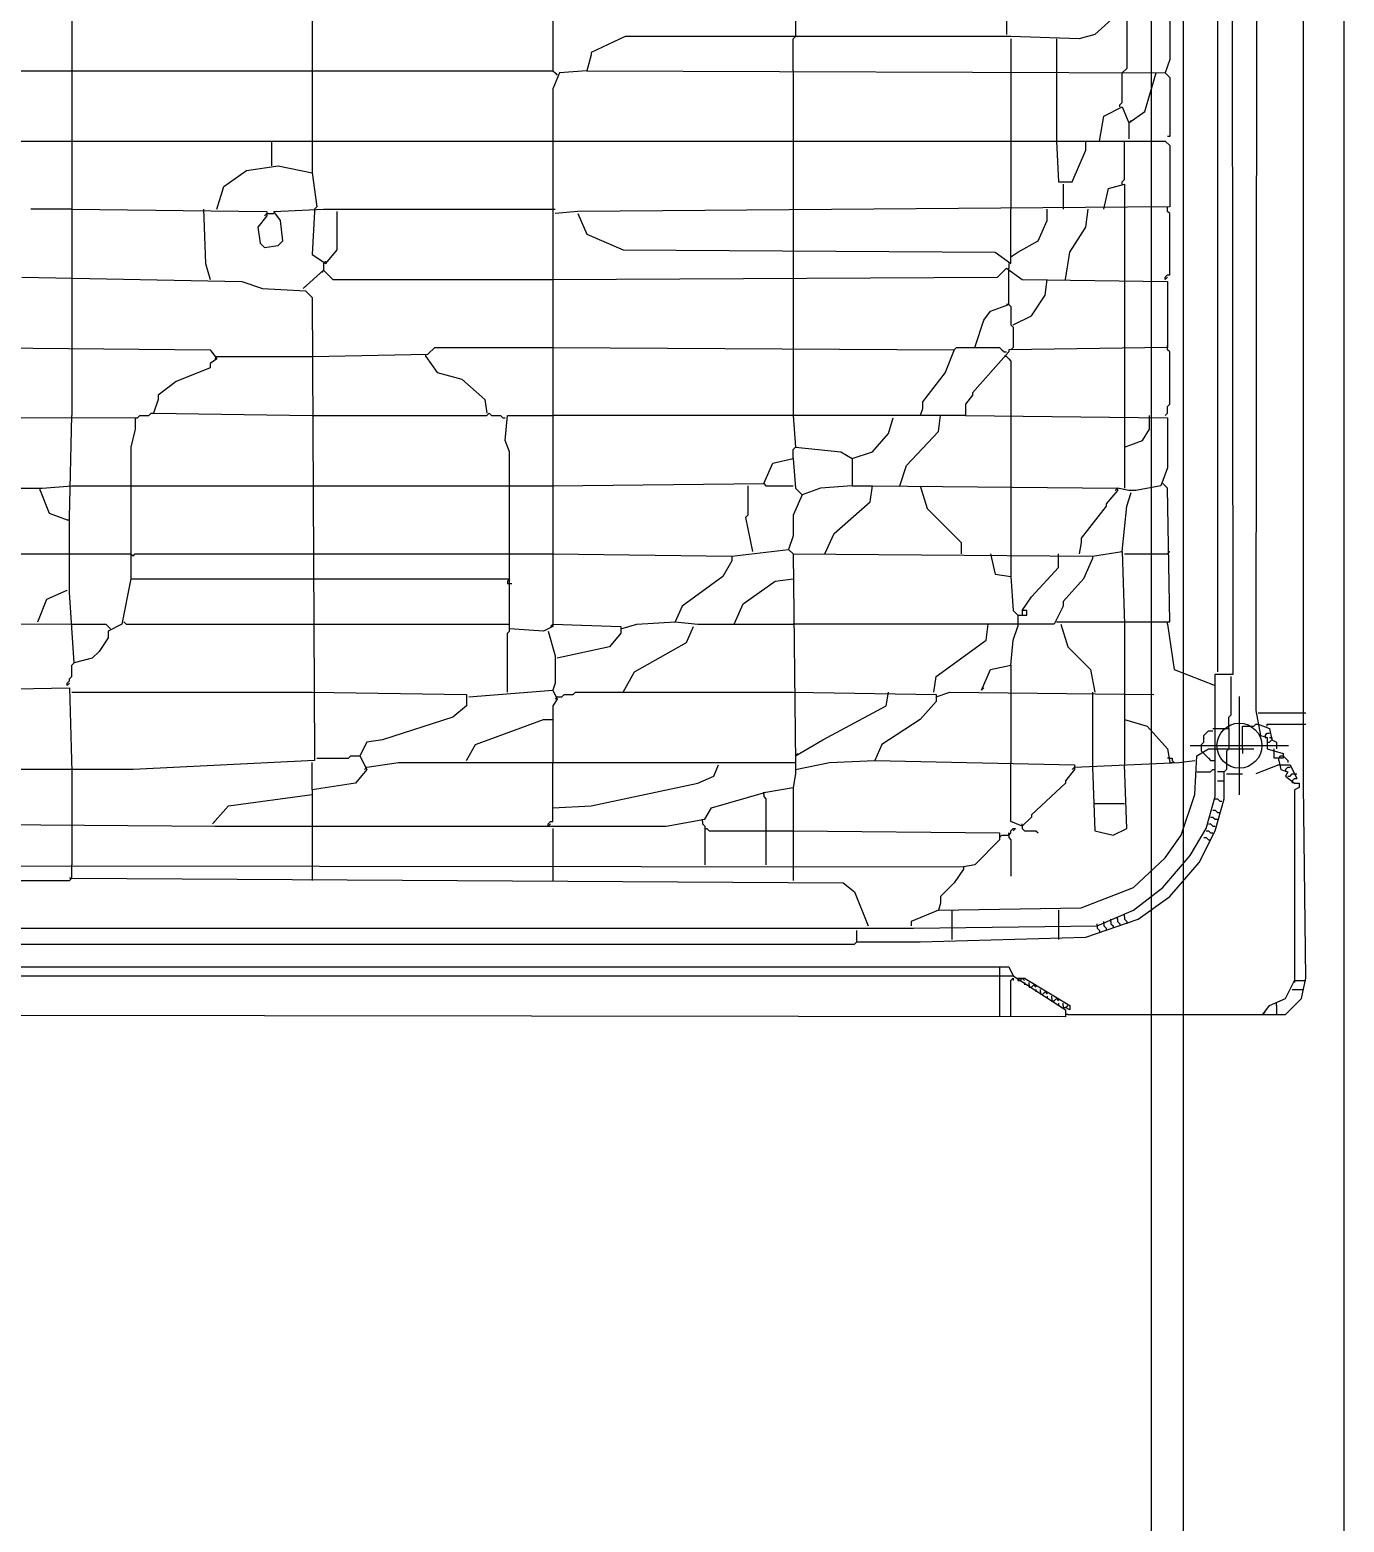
# Model space of a CAD drawing. Extents: x 4511820 to 5180432, y -1526536 to -944957.
# Drawn here: x 5147695.3 to 5148104.7, y -1027783.9 to -1027319.1 of the extents above; entities that cross this region are included whole.
import ezdxf

# ---------------------------------------------------------------- set-up
doc = ezdxf.new("R2010")
doc.units = 0
doc.header["$MEASUREMENT"] = 0
doc.layers.add('ZZ-chladenie', color=133, linetype='CONTINUOUS')

msp = doc.modelspace()

# ---------------------------------------------------------------- linework, layer by layer
at = {"layer": 'ZZ-chladenie'}
for p, q in [((5148044.716, -1028913.604), (5148044.716, -1026664.74)), ((5148054.716, -1028913.604), (5148054.716, -1026664.74)), ((5148104.716, -1028913.604), (5148104.716, -1026664.74)), ((5148092.09, -1027551.602), (5148092.09, -1026767.265)), ((5148077.958, -1026787.757), (5148077.251, -1027531.111)), ((5148065.239, -1026864.778), (5148065.239, -1027519.098)), ((5148070.185, -1027519.805), (5148069.479, -1026864.071)), ((5147783.302, -1027311.355), (5147783.302, -1027331.847)), ((5147858.203, -1027311.355), (5147858.203, -1027331.847)), ((5147933.809, -1027312.061), (5147933.809, -1027321.248)), ((5147999.524, -1027311.355), (5147999.524, -1027320.541)), ((5148050.4, -1027312.061), (5148050.4, -1027328.314)), ((5147708.401, -1027315.595), (5147708.401, -1027331.847)), ((5148033.441, -1027314.888), (5148027.082, -1027320.541)), ((5148036.975, -1027314.888), (5148036.975, -1027331.14)), ((5147880.814, -1027321.248), (5147870.214, -1027326.194)), ((5148000.937, -1027321.248), (5147880.814, -1027321.248)), ((5147933.103, -1027321.954), (5147933.809, -1027321.248)), ((5147933.103, -1027331.847), (5147933.103, -1027321.954)), ((5148022.136, -1027321.954), (5148000.937, -1027321.248)), ((5148000.937, -1027321.954), (5148000.937, -1027331.847)), ((5148015.07, -1027321.954), (5148015.07, -1027331.847)), ((5148027.082, -1027320.541), (5148022.136, -1027321.954)), ((5147870.214, -1027326.194), (5147870.214, -1027326.9)), ((5147870.214, -1027326.9), (5147868.801, -1027331.847)), ((5148036.975, -1027331.14), (5148035.561, -1027332.553)), ((5148050.4, -1027328.314), (5148048.987, -1027332.553)), ((5147632.794, -1027331.847), (5147858.203, -1027331.847)), ((5147708.401, -1027331.847), (5147708.401, -1027353.752)), ((5147783.302, -1027331.847), (5147783.302, -1027353.752)), ((5147858.203, -1027331.847), (5147858.909, -1027332.553)), ((5147860.322, -1027332.553), (5147858.203, -1027337.5)), ((5147858.909, -1027332.553), (5147859.616, -1027333.26)), ((5147868.801, -1027331.847), (5147860.322, -1027332.553)), ((5147868.801, -1027331.847), (5148048.987, -1027332.553)), ((5147933.103, -1027331.847), (5147933.103, -1027353.752)), ((5148000.937, -1027331.847), (5148000.937, -1027353.752)), ((5148015.07, -1027331.847), (5148015.07, -1027353.752)), ((5148035.561, -1027341.739), (5148035.561, -1027332.553)), ((5148042.627, -1027344.566), (5148046.161, -1027332.553)), ((5148048.987, -1027332.553), (5148050.4, -1027333.966)), ((5148050.4, -1027333.966), (5148050.4, -1027352.338)), ((5147858.203, -1027337.5), (5147858.203, -1027504.966)), ((5148029.909, -1027345.979), (5148035.561, -1027343.152)), ((5148034.855, -1027342.446), (5148035.561, -1027341.739)), ((5148034.855, -1027343.152), (5148034.855, -1027342.446)), ((5148035.561, -1027343.152), (5148037.681, -1027348.099)), ((5148037.681, -1027348.099), (5148042.627, -1027344.566)), ((5148028.495, -1027353.752), (5148029.909, -1027345.979)), ((5148037.681, -1027348.099), (5148038.388, -1027347.392)), ((5148037.681, -1027348.099), (5148037.681, -1027353.045)), ((5147685.79, -1027353.752), (5147858.203, -1027353.752)), ((5147708.401, -1027353.752), (5147708.401, -1027396.855)), ((5147770.583, -1027353.752), (5147770.583, -1027361.525)), ((5147783.302, -1027353.752), (5147783.302, -1027363.644)), ((5147858.203, -1027353.752), (5148048.987, -1027353.752)), ((5147933.103, -1027353.752), (5147933.103, -1027374.95)), ((5148000.937, -1027353.752), (5148000.937, -1027374.95)), ((5148015.07, -1027353.752), (5148015.776, -1027366.47)), ((5148024.255, -1027356.578), (5148024.255, -1027353.752)), ((5148036.268, -1027365.764), (5148036.268, -1027353.752)), ((5148048.987, -1027353.752), (5148050.4, -1027355.165)), ((5148050.4, -1027352.338), (5148049.693, -1027352.338)), ((5148020.016, -1027366.47), (5148024.255, -1027356.578)), ((5148050.4, -1027355.165), (5148050.4, -1027374.243)), ((5147755.744, -1027367.884), (5147762.81, -1027362.938)), ((5147762.81, -1027362.938), (5147772.703, -1027361.525)), ((5147772.703, -1027361.525), (5147783.302, -1027363.644)), ((5147783.302, -1027363.644), (5147784.715, -1027374.243)), ((5147753.624, -1027374.95), (5147755.744, -1027367.884)), ((5148015.776, -1027366.47), (5148020.016, -1027366.47)), ((5148017.189, -1027367.177), (5148017.189, -1027374.95)), ((5148031.322, -1027368.591), (5148036.268, -1027367.177)), ((5148035.561, -1027366.47), (5148036.268, -1027365.764)), ((5148035.561, -1027367.177), (5148035.561, -1027366.47)), ((5148036.268, -1027367.177), (5148036.268, -1027374.95)), ((5148029.909, -1027374.95), (5148031.322, -1027368.591)), ((5147708.401, -1027374.95), (5147695.682, -1027374.95)), ((5147708.401, -1027374.95), (5147769.169, -1027375.657)), ((5147749.385, -1027374.95), (5147750.091, -1027391.909)), ((5147769.169, -1027377.07), (5147766.343, -1027380.603)), ((5147769.169, -1027376.363), (5147768.463, -1027377.07)), ((5147769.169, -1027375.657), (5147769.169, -1027377.07)), ((5147769.169, -1027376.363), (5147771.289, -1027376.363)), ((5147771.289, -1027375.657), (5147786.835, -1027374.95)), ((5147773.409, -1027378.483), (5147771.289, -1027375.657)), ((5147784.008, -1027375.657), (5147783.302, -1027389.082)), ((5147784.715, -1027374.243), (5147784.008, -1027374.95)), ((5147784.008, -1027374.95), (5147784.008, -1027375.657)), ((5147786.835, -1027374.95), (5147858.909, -1027374.95)), ((5147791.074, -1027387.669), (5147791.074, -1027375.657)), ((5147865.975, -1027375.657), (5147858.909, -1027376.363)), ((5148050.4, -1027374.243), (5147865.975, -1027375.657)), ((5147865.975, -1027376.363), (5147868.801, -1027382.722)), ((5147933.103, -1027374.95), (5147933.103, -1027388.375)), ((5148000.937, -1027391.909), (5148000.937, -1027374.95)), ((5148012.243, -1027378.483), (5148012.243, -1027374.95)), ((5148024.255, -1027380.603), (5148024.962, -1027374.95)), ((5148036.268, -1027374.95), (5148036.268, -1027396.855)), ((5148049.693, -1027374.95), (5148049.693, -1027374.243)), ((5148049.693, -1027375.657), (5148049.693, -1027374.95)), ((5148050.4, -1027376.363), (5148049.693, -1027375.657)), ((5148050.4, -1027395.442), (5148050.4, -1027376.363)), ((5147766.343, -1027380.603), (5147767.05, -1027385.549)), ((5147774.116, -1027384.843), (5147773.409, -1027378.483)), ((5148009.417, -1027384.843), (5148012.243, -1027378.483)), ((5148019.309, -1027388.375), (5148024.255, -1027380.603)), ((5147767.05, -1027385.549), (5147768.463, -1027386.962)), ((5147768.463, -1027386.962), (5147772.703, -1027386.256)), ((5147772.703, -1027386.256), (5147774.116, -1027384.843)), ((5147868.801, -1027382.722), (5147880.107, -1027387.669)), ((5148003.057, -1027388.375), (5148009.417, -1027384.843)), ((5147783.302, -1027389.082), (5147787.542, -1027391.909)), ((5147786.835, -1027391.909), (5147787.542, -1027391.202)), ((5147787.542, -1027391.909), (5147791.074, -1027387.669)), ((5147880.107, -1027387.669), (5147995.991, -1027388.375)), ((5147933.103, -1027388.375), (5147933.103, -1027396.855)), ((5147995.991, -1027388.375), (5148000.937, -1027391.909)), ((5148000.937, -1027389.788), (5148003.057, -1027388.375)), ((5148017.896, -1027396.855), (5148019.309, -1027388.375)), ((5147692.855, -1027396.148), (5147761.397, -1027397.561)), ((5147750.091, -1027391.909), (5147751.504, -1027396.855)), ((5147780.476, -1027399.681), (5147786.835, -1027394.028)), ((5147786.835, -1027394.028), (5147786.128, -1027394.735)), ((5147786.835, -1027391.909), (5147786.835, -1027394.028)), ((5147786.835, -1027394.028), (5147789.661, -1027396.855)), ((5147858.203, -1027396.855), (5147996.698, -1027396.148)), ((5147996.698, -1027396.148), (5147999.524, -1027393.322)), ((5147999.524, -1027393.322), (5148004.47, -1027396.855)), ((5148000.231, -1027391.909), (5148000.231, -1027393.322)), ((5148000.231, -1027404.627), (5148000.231, -1027393.322)), ((5148048.987, -1027396.148), (5148049.693, -1027395.442)), ((5148048.987, -1027396.855), (5148049.693, -1027396.148)), ((5148048.987, -1027396.855), (5148048.987, -1027396.148)), ((5148049.693, -1027395.442), (5148050.4, -1027395.442)), ((5147708.401, -1027396.855), (5147708.401, -1027418.053)), ((5147761.397, -1027397.561), (5147767.756, -1027399.681)), ((5147767.756, -1027399.681), (5147781.182, -1027400.388)), ((5147780.476, -1027399.681), (5147781.182, -1027398.975)), ((5147781.182, -1027400.388), (5147783.302, -1027402.508)), ((5147789.661, -1027396.855), (5147858.203, -1027396.855)), ((5147933.103, -1027396.855), (5147933.103, -1027418.053)), ((5148004.47, -1027396.855), (5148049.693, -1027397.561)), ((5148011.536, -1027401.801), (5148012.243, -1027396.855)), ((5148036.268, -1027396.855), (5148036.268, -1027418.053)), ((5148049.693, -1027397.561), (5148049.693, -1027418.053)), ((5147783.302, -1027402.508), (5147784.008, -1027545.242)), ((5147994.578, -1027406.747), (5148000.231, -1027404.627)), ((5148000.231, -1027404.627), (5147999.524, -1027404.627)), ((5148000.231, -1027404.627), (5148000.937, -1027405.334)), ((5148000.937, -1027405.334), (5148000.937, -1027410.987)), ((5148007.297, -1027408.161), (5148011.536, -1027401.801)), ((5147989.632, -1027418.053), (5147992.458, -1027409.574)), ((5147992.458, -1027409.574), (5147994.578, -1027406.747)), ((5148001.644, -1027410.987), (5148007.297, -1027408.161)), ((5148000.937, -1027410.987), (5148001.644, -1027411.693)), ((5148001.644, -1027411.693), (5148001.644, -1027418.053)), ((5147673.777, -1027418.053), (5147751.504, -1027418.76)), ((5147708.401, -1027418.053), (5147708.401, -1027439.252)), ((5147751.504, -1027418.76), (5147753.624, -1027421.586)), ((5147819.339, -1027420.173), (5147821.459, -1027418.053)), ((5147821.459, -1027418.053), (5147858.203, -1027418.053)), ((5147858.203, -1027418.053), (5147983.272, -1027418.76)), ((5147933.103, -1027418.053), (5147933.103, -1027439.252)), ((5147983.272, -1027418.76), (5147980.446, -1027425.826)), ((5147983.272, -1027418.76), (5147983.979, -1027418.053)), ((5147983.979, -1027418.053), (5147997.405, -1027418.053)), ((5148000.231, -1027419.466), (5147988.925, -1027432.185)), ((5147997.405, -1027418.053), (5147998.111, -1027418.76)), ((5147998.111, -1027418.76), (5147998.818, -1027419.466)), ((5147998.818, -1027419.466), (5147999.524, -1027419.466)), ((5148049.693, -1027418.053), (5148000.231, -1027418.76)), ((5148000.231, -1027418.76), (5148000.231, -1027419.466)), ((5148001.644, -1027418.053), (5148000.937, -1027418.76)), ((5148036.268, -1027418.053), (5148036.268, -1027439.252)), ((5148049.693, -1027418.053), (5148049.693, -1027417.347)), ((5148049.693, -1027418.76), (5148049.693, -1027418.053)), ((5148050.4, -1027419.466), (5148049.693, -1027418.76)), ((5148050.4, -1027435.718), (5148050.4, -1027419.466)), ((5147753.624, -1027421.586), (5147751.504, -1027423)), ((5147751.504, -1027423), (5147751.504, -1027424.413)), ((5147753.624, -1027420.879), (5147752.917, -1027421.586)), ((5147753.624, -1027420.879), (5147783.302, -1027420.879)), ((5147783.302, -1027420.879), (5147819.339, -1027420.173)), ((5147818.632, -1027420.879), (5147818.632, -1027420.173)), ((5147818.632, -1027420.879), (5147822.165, -1027425.826)), ((5147999.524, -1027420.879), (5147998.818, -1027420.879)), ((5147999.524, -1027420.879), (5148000.231, -1027421.586)), ((5148000.231, -1027421.586), (5148000.937, -1027422.293)), ((5148000.937, -1027422.293), (5148000.937, -1027439.252)), ((5147740.905, -1027428.652), (5147735.252, -1027432.892)), ((5147751.504, -1027424.413), (5147740.905, -1027428.652)), ((5147822.165, -1027425.826), (5147829.938, -1027427.945)), ((5147829.938, -1027427.945), (5147837.004, -1027434.305)), ((5147980.446, -1027425.826), (5147973.38, -1027435.012)), ((5147735.252, -1027432.892), (5147735.252, -1027434.305)), ((5147988.925, -1027432.892), (5147986.805, -1027435.718)), ((5147988.925, -1027432.185), (5147988.925, -1027432.892)), ((5147735.252, -1027434.305), (5147733.839, -1027438.545)), ((5147837.004, -1027434.305), (5147837.711, -1027438.545)), ((5147973.38, -1027437.131), (5147972.673, -1027439.252)), ((5147973.38, -1027435.012), (5147973.38, -1027437.131)), ((5147986.805, -1027435.718), (5147986.805, -1027439.252)), ((5148049.693, -1027436.425), (5148050.4, -1027435.718)), ((5148049.693, -1027438.545), (5148049.693, -1027436.425)), ((5147379.827, -1027439.252), (5147728.186, -1027439.958)), ((5147707.694, -1027471.049), (5147708.401, -1027439.252)), ((5147728.186, -1027439.958), (5147728.893, -1027439.958)), ((5147728.186, -1027439.958), (5147728.186, -1027443.491)), ((5147728.893, -1027439.958), (5147729.599, -1027439.252)), ((5147729.599, -1027439.252), (5147732.426, -1027439.252)), ((5147732.426, -1027439.252), (5147733.133, -1027438.545)), ((5147733.133, -1027438.545), (5147733.839, -1027438.545)), ((5147733.839, -1027438.545), (5147783.302, -1027439.252)), ((5147783.302, -1027439.252), (5147837.711, -1027439.252)), ((5147837.711, -1027439.252), (5147838.417, -1027438.545)), ((5147838.417, -1027438.545), (5147839.124, -1027439.252)), ((5147839.124, -1027439.252), (5147841.95, -1027439.252)), ((5147841.95, -1027439.252), (5147842.657, -1027439.958)), ((5147842.657, -1027439.958), (5147843.364, -1027439.958)), ((5147843.364, -1027447.024), (5147844.07, -1027439.252)), ((5147844.07, -1027439.252), (5147858.203, -1027439.252)), ((5147986.805, -1027439.252), (5147858.203, -1027439.252)), ((5147933.103, -1027439.252), (5147933.809, -1027449.144)), ((5147962.78, -1027444.904), (5147964.193, -1027439.958)), ((5147978.326, -1027444.197), (5147979.032, -1027439.252)), ((5147986.805, -1027439.252), (5148049.693, -1027439.958)), ((5148000.937, -1027439.252), (5148000.937, -1027461.156)), ((5148036.268, -1027439.252), (5148036.268, -1027461.863)), ((5148044.041, -1027443.491), (5148044.041, -1027439.252)), ((5148048.987, -1027439.252), (5148049.693, -1027438.545)), ((5148049.693, -1027439.958), (5148049.693, -1027455.504)), ((5147728.186, -1027443.491), (5147726.773, -1027449.144)), ((5147844.777, -1027450.557), (5147843.364, -1027447.024)), ((5147957.834, -1027450.557), (5147962.78, -1027444.904)), ((5147968.434, -1027454.797), (5147978.326, -1027444.197)), ((5148036.268, -1027449.144), (5148041.92, -1027447.024)), ((5148041.92, -1027447.024), (5148044.041, -1027443.491)), ((5147726.773, -1027449.144), (5147726.773, -1027490.127)), ((5147844.777, -1027505.672), (5147844.777, -1027450.557)), ((5147933.103, -1027449.85), (5147933.809, -1027449.144)), ((5147933.103, -1027452.677), (5147933.103, -1027449.85)), ((5147933.809, -1027449.144), (5147947.941, -1027450.557)), ((5147947.941, -1027450.557), (5147951.475, -1027452.677)), ((5147951.475, -1027452.677), (5147957.834, -1027450.557)), ((5147923.917, -1027460.45), (5147926.743, -1027454.09)), ((5147926.743, -1027454.09), (5147933.103, -1027452.677)), ((5147933.103, -1027452.677), (5147933.809, -1027461.863)), ((5147951.475, -1027452.677), (5147951.475, -1027461.156)), ((5147966.314, -1027461.156), (5147968.434, -1027454.797)), ((5148049.693, -1027455.504), (5148047.574, -1027461.156)), ((5147699.215, -1027461.863), (5147708.401, -1027461.156)), ((5147708.401, -1027461.156), (5147726.773, -1027461.156)), ((5147726.773, -1027461.156), (5147783.302, -1027461.156)), ((5147783.302, -1027461.156), (5147844.777, -1027461.156)), ((5147844.777, -1027461.156), (5147858.203, -1027461.156)), ((5147858.203, -1027461.156), (5147923.917, -1027460.45)), ((5147918.971, -1027461.156), (5147918.971, -1027470.342)), ((5147923.917, -1027460.45), (5147924.623, -1027461.156)), ((5147924.623, -1027461.156), (5147933.103, -1027461.156)), ((5147951.475, -1027461.156), (5147941.582, -1027461.863)), ((5147951.475, -1027461.156), (5147957.834, -1027461.156)), ((5147957.127, -1027466.102), (5147957.834, -1027461.156)), ((5147957.834, -1027461.156), (5148034.148, -1027461.863)), ((5147972.673, -1027461.156), (5147974.793, -1027468.222)), ((5148000.937, -1027461.156), (5148000.937, -1027482.354)), ((5148047.574, -1027461.156), (5148039.801, -1027462.57)), ((5148049.693, -1027461.863), (5148048.28, -1027460.45)), ((5147675.897, -1027461.863), (5147696.389, -1027461.863)), ((5147696.389, -1027461.863), (5147699.215, -1027461.863)), ((5147698.508, -1027462.57), (5147698.508, -1027461.863)), ((5147698.508, -1027462.57), (5147701.335, -1027469.636)), ((5147935.93, -1027463.983), (5147933.103, -1027470.342)), ((5147933.809, -1027461.863), (5147935.93, -1027463.983)), ((5147941.582, -1027461.863), (5147935.93, -1027463.983)), ((5147945.822, -1027475.995), (5147957.127, -1027466.102)), ((5148034.148, -1027462.57), (5148030.615, -1027466.809)), ((5148034.148, -1027461.863), (5148033.441, -1027462.57)), ((5148037.681, -1027462.57), (5148034.148, -1027461.863)), ((5148034.148, -1027461.863), (5148034.148, -1027462.57)), ((5148036.975, -1027467.515), (5148038.388, -1027463.276)), ((5148039.801, -1027462.57), (5148037.681, -1027462.57)), ((5148050.4, -1027503.553), (5148049.693, -1027461.863)), ((5147701.335, -1027469.636), (5147706.988, -1027471.756)), ((5147918.971, -1027470.342), (5147918.264, -1027471.049)), ((5147933.103, -1027470.342), (5147933.103, -1027476.702)), ((5147974.793, -1027468.222), (5147985.392, -1027478.822)), ((5148030.615, -1027467.515), (5148022.842, -1027477.408)), ((5148030.615, -1027466.809), (5148030.615, -1027467.515)), ((5148035.561, -1027481.648), (5148036.975, -1027467.515)), ((5147706.988, -1027471.756), (5147707.694, -1027471.756)), ((5147707.694, -1027494.367), (5147707.694, -1027471.049)), ((5147918.264, -1027471.049), (5147920.384, -1027481.648)), ((5147933.103, -1027476.702), (5147931.69, -1027480.941)), ((5147942.996, -1027482.354), (5147945.822, -1027475.995)), ((5147985.392, -1027478.822), (5147985.392, -1027482.354)), ((5148022.842, -1027478.822), (5148022.136, -1027482.354)), ((5148022.842, -1027477.408), (5148022.842, -1027478.822)), ((5147565.666, -1027482.354), (5147706.988, -1027482.354)), ((5147706.988, -1027482.354), (5147726.773, -1027482.354)), ((5147726.773, -1027482.354), (5147727.48, -1027483.061)), ((5147727.48, -1027483.061), (5147728.186, -1027482.354)), ((5147728.186, -1027482.354), (5147783.302, -1027482.354)), ((5147783.302, -1027482.354), (5147844.777, -1027482.354)), ((5147844.777, -1027482.354), (5147858.203, -1027482.354)), ((5147858.203, -1027482.354), (5147914.025, -1027483.061)), ((5147914.025, -1027484.474), (5147911.198, -1027489.42)), ((5147914.025, -1027483.061), (5147931.69, -1027480.941)), ((5147914.025, -1027483.061), (5147914.025, -1027484.474)), ((5147931.69, -1027480.941), (5147933.103, -1027482.354)), ((5147933.103, -1027482.354), (5148026.375, -1027483.061)), ((5147933.103, -1027482.354), (5147933.809, -1027547.363)), ((5147994.578, -1027482.354), (5147995.991, -1027488.714)), ((5148000.937, -1027482.354), (5148000.937, -1027489.42)), ((5148015.776, -1027486.594), (5148015.776, -1027482.354)), ((5148026.375, -1027483.768), (5148023.549, -1027490.127)), ((5148026.375, -1027483.061), (5148035.561, -1027481.648)), ((5148026.375, -1027483.061), (5148026.375, -1027483.768)), ((5148035.561, -1027481.648), (5148036.268, -1027504.259)), ((5148036.268, -1027482.354), (5148049.693, -1027482.354)), ((5148049.693, -1027482.354), (5148050.4, -1027481.648)), ((5147995.991, -1027488.714), (5148000.937, -1027489.42)), ((5148007.297, -1027495.78), (5148015.776, -1027486.594)), ((5147700.628, -1027496.487), (5147706.988, -1027493.661)), ((5147726.773, -1027490.127), (5147723.946, -1027504.259)), ((5147726.773, -1027490.127), (5147783.302, -1027490.127)), ((5147783.302, -1027490.127), (5147844.777, -1027490.127)), ((5147844.777, -1027490.127), (5147844.07, -1027490.834)), ((5147844.07, -1027490.834), (5147844.07, -1027491.54)), ((5147844.07, -1027491.54), (5147844.777, -1027491.54)), ((5147844.777, -1027491.54), (5147845.483, -1027491.54)), ((5147911.198, -1027489.42), (5147898.479, -1027498.606)), ((5147917.557, -1027497.9), (5147927.45, -1027490.834)), ((5147927.45, -1027490.834), (5147933.103, -1027490.127)), ((5148000.937, -1027489.42), (5148001.644, -1027500.02)), ((5148023.549, -1027490.127), (5148017.189, -1027497.193)), ((5147697.802, -1027503.553), (5147700.628, -1027496.487)), ((5147709.108, -1027516.272), (5147707.694, -1027494.367)), ((5147898.479, -1027498.606), (5147896.359, -1027503.553)), ((5147914.731, -1027504.259), (5147917.557, -1027497.9)), ((5148004.47, -1027500.02), (5148007.297, -1027495.78)), ((5148017.189, -1027498.606), (5148014.363, -1027504.259)), ((5148017.189, -1027497.193), (5148017.189, -1027498.606)), ((5148001.644, -1027500.02), (5148003.057, -1027501.433)), ((5148003.057, -1027501.433), (5148005.884, -1027501.433)), ((5148003.057, -1027501.433), (5148003.057, -1027504.966)), ((5148004.47, -1027500.02), (5148004.47, -1027501.433)), ((5148005.884, -1027500.02), (5148004.47, -1027500.02)), ((5148005.884, -1027501.433), (5148005.884, -1027500.02)), ((5147601.703, -1027503.553), (5147708.401, -1027504.259)), ((5147708.401, -1027504.259), (5147719, -1027504.259)), ((5147719, -1027504.259), (5147719.707, -1027504.966)), ((5147723.946, -1027504.259), (5147719.707, -1027506.379)), ((5147719.707, -1027504.966), (5147720.413, -1027505.672)), ((5147719.707, -1027506.379), (5147719.707, -1027508.499)), ((5147724.653, -1027503.553), (5147725.36, -1027504.259)), ((5147725.36, -1027504.259), (5147783.302, -1027504.259)), ((5147783.302, -1027504.259), (5147844.777, -1027504.259)), ((5147844.07, -1027507.086), (5147844.777, -1027506.379)), ((5147844.07, -1027525.458), (5147844.07, -1027507.086)), ((5147844.777, -1027506.379), (5147844.777, -1027505.672)), ((5147855.376, -1027506.379), (5147844.777, -1027505.672)), ((5147858.203, -1027504.966), (5147855.376, -1027506.379)), ((5147856.789, -1027506.379), (5147858.909, -1027514.152)), ((5147858.203, -1027504.259), (5147857.496, -1027504.966)), ((5147858.203, -1027504.259), (5147879.4, -1027504.966)), ((5147879.4, -1027507.086), (5147875.868, -1027511.326)), ((5147879.4, -1027505.672), (5147884.347, -1027504.259)), ((5147879.4, -1027504.966), (5147879.4, -1027507.086)), ((5147884.347, -1027504.259), (5147896.359, -1027503.553)), ((5147896.359, -1027503.553), (5147903.425, -1027504.259)), ((5147899.892, -1027509.913), (5147902.012, -1027504.966)), ((5147903.425, -1027504.259), (5147933.103, -1027504.259)), ((5148014.363, -1027504.259), (5147933.103, -1027504.259)), ((5147993.165, -1027509.206), (5147993.871, -1027504.259)), ((5148001.644, -1027509.206), (5148003.057, -1027504.966)), ((5148015.07, -1027503.553), (5148050.4, -1027503.553)), ((5148016.483, -1027504.259), (5148018.602, -1027511.326)), ((5148036.268, -1027504.259), (5148036.268, -1027525.458)), ((5148049.693, -1027504.259), (5148049.693, -1027503.553)), ((5148049.693, -1027504.259), (5148051.814, -1027518.392)), ((5147719.707, -1027508.499), (5147716.88, -1027512.739)), ((5147875.868, -1027511.326), (5147859.616, -1027514.858)), ((5147883.64, -1027519.098), (5147899.892, -1027509.913)), ((5147977.619, -1027520.511), (5147993.165, -1027509.206)), ((5148000.937, -1027516.979), (5148001.644, -1027509.206)), ((5148018.602, -1027511.326), (5148025.669, -1027518.392)), ((5147708.401, -1027516.979), (5147709.108, -1027516.272)), ((5147708.401, -1027520.511), (5147708.401, -1027516.979)), ((5147714.76, -1027514.858), (5147709.108, -1027516.272)), ((5147716.88, -1027512.739), (5147714.76, -1027514.858)), ((5147858.909, -1027514.152), (5147858.909, -1027522.631)), ((5147994.578, -1027518.392), (5148000.937, -1027516.979)), ((5148000.937, -1027516.979), (5148000.937, -1027525.458)), ((5147707.694, -1027521.218), (5147708.401, -1027520.511)), ((5147707.694, -1027521.924), (5147707.694, -1027521.218)), ((5147880.107, -1027525.458), (5147883.64, -1027519.098)), ((5147976.913, -1027525.458), (5147977.619, -1027520.511)), ((5147991.752, -1027524.751), (5147994.578, -1027518.392)), ((5148025.669, -1027518.392), (5148027.082, -1027525.458)), ((5148051.814, -1027518.392), (5148064.532, -1027523.338)), ((5148064.532, -1027538.177), (5148064.532, -1027519.805)), ((5148064.532, -1027519.805), (5148066.652, -1027519.805)), ((5148066.652, -1027519.805), (5148070.185, -1027519.805)), ((5148069.479, -1027532.524), (5148069.479, -1027520.511)), ((5147632.794, -1027525.458), (5147707.694, -1027524.045)), ((5147706.988, -1027522.631), (5147707.694, -1027521.924)), ((5147706.988, -1027523.338), (5147707.694, -1027522.631)), ((5147706.988, -1027523.338), (5147706.988, -1027522.631)), ((5147707.694, -1027524.045), (5147708.401, -1027550.189)), ((5147708.401, -1027525.458), (5147783.302, -1027525.458)), ((5147783.302, -1027525.458), (5147831.351, -1027526.164)), ((5147831.351, -1027526.164), (5147831.351, -1027529.697)), ((5147832.057, -1027526.871), (5147858.203, -1027524.751)), ((5147858.909, -1027522.631), (5147858.203, -1027524.751)), ((5147858.203, -1027524.751), (5147859.616, -1027527.578)), ((5147861.029, -1027526.871), (5147861.735, -1027526.164)), ((5147861.735, -1027526.164), (5147864.562, -1027526.164)), ((5147864.562, -1027526.164), (5147865.269, -1027525.458)), ((5147865.269, -1027525.458), (5147933.103, -1027525.458)), ((5147933.103, -1027525.458), (5147977.619, -1027526.164)), ((5147962.074, -1027529.697), (5147962.78, -1027525.458)), ((5147977.619, -1027526.871), (5147981.859, -1027525.458)), ((5147977.619, -1027526.164), (5147977.619, -1027528.284)), ((5147981.859, -1027525.458), (5148045.454, -1027526.164)), ((5147991.752, -1027524.751), (5147992.458, -1027524.045)), ((5148000.937, -1027525.458), (5148000.937, -1027547.363)), ((5148026.375, -1027525.458), (5148026.375, -1027548.776)), ((5148036.268, -1027525.458), (5148036.268, -1027548.07)), ((5147831.351, -1027529.697), (5147827.112, -1027533.231)), ((5147859.616, -1027527.578), (5147858.203, -1027529.697)), ((5147858.203, -1027529.697), (5147858.203, -1027533.937)), ((5147859.616, -1027526.871), (5147858.909, -1027527.578)), ((5147859.616, -1027526.871), (5147861.029, -1027526.871)), ((5147942.289, -1027540.297), (5147962.074, -1027529.697)), ((5147977.619, -1027528.284), (5147972.673, -1027533.937)), ((5148072.094, -1027557.412), (5148072.094, -1027526.75)), ((5148077.251, -1027531.111), (5148078.664, -1027538.883)), ((5147827.112, -1027533.231), (5147805.207, -1027540.297)), ((5147834.178, -1027541.71), (5147855.376, -1027533.937)), ((5147855.376, -1027533.937), (5147858.203, -1027533.937)), ((5147858.203, -1027533.937), (5147858.203, -1027547.363)), ((5147972.673, -1027533.937), (5147960.661, -1027541.71)), ((5148036.268, -1027533.937), (5148043.334, -1027536.057)), ((5148068.772, -1027533.231), (5148069.479, -1027532.524)), ((5148068.772, -1027536.763), (5148068.772, -1027533.231)), ((5148076.545, -1027536.057), (5148077.251, -1027535.35)), ((5148077.251, -1027535.35), (5148077.958, -1027535.35)), ((5148077.958, -1027531.817), (5148092.797, -1027531.817)), ((5148077.958, -1027535.35), (5148081.491, -1027536.763)), ((5148080.784, -1027536.057), (5148080.784, -1027535.35)), ((5148080.784, -1027535.35), (5148092.797, -1027535.35)), ((5147805.207, -1027540.297), (5147800.26, -1027541.003)), ((5147933.809, -1027545.242), (5147942.289, -1027540.297)), ((5148043.334, -1027536.057), (5148049.693, -1027543.123)), ((5148060.999, -1027538.883), (5148061.706, -1027538.177)), ((5148060.999, -1027541.003), (5148060.999, -1027538.883)), ((5148061.706, -1027538.177), (5148062.412, -1027537.47)), ((5148062.412, -1027537.47), (5148063.826, -1027537.47)), ((5148063.826, -1027536.763), (5148068.772, -1027536.763)), ((5148064.532, -1027557.962), (5148064.532, -1027538.177)), ((5148068.772, -1027536.763), (5148068.772, -1027543.123)), ((5148073.011, -1027543.123), (5148073.011, -1027536.057)), ((5148073.011, -1027536.057), (5148076.545, -1027536.057)), ((5148078.664, -1027538.883), (5148080.784, -1027539.59)), ((5148080.077, -1027538.883), (5148080.784, -1027538.177)), ((5148080.077, -1027538.883), (5148080.077, -1027539.59)), ((5148080.077, -1027539.59), (5148080.784, -1027539.59)), ((5148080.784, -1027538.177), (5148081.491, -1027538.177)), ((5148080.784, -1027539.59), (5148080.784, -1027543.123)), ((5148081.491, -1027536.763), (5148082.198, -1027540.297)), ((5148081.491, -1027539.59), (5148082.198, -1027539.59)), ((5148081.491, -1027541.003), (5148082.198, -1027540.297)), ((5148082.198, -1027539.59), (5148082.198, -1027540.297)), ((5148082.198, -1027540.297), (5148083.611, -1027541.003)), ((5147800.26, -1027541.003), (5147798.14, -1027545.242)), ((5147831.351, -1027546.656), (5147834.178, -1027541.71)), ((5147933.809, -1027545.242), (5147934.516, -1027544.536)), ((5147960.661, -1027541.71), (5147958.541, -1027546.656)), ((5148049.693, -1027543.123), (5148050.4, -1027547.363)), ((5148056.763, -1027542.081), (5148087.424, -1027542.081)), ((5148058.879, -1027545.242), (5148062.412, -1027543.123)), ((5148060.293, -1027541.71), (5148060.999, -1027541.003)), ((5148060.293, -1027543.829), (5148060.293, -1027541.71)), ((5148060.293, -1027543.829), (5148060.999, -1027544.536)), ((5148060.999, -1027544.536), (5148061.706, -1027545.242)), ((5148062.412, -1027543.123), (5148065.239, -1027543.123)), ((5148065.239, -1027543.123), (5148068.772, -1027543.123)), ((5148068.772, -1027543.123), (5148068.066, -1027543.829)), ((5148068.066, -1027543.829), (5148068.066, -1027549.483)), ((5148068.772, -1027543.123), (5148076.545, -1027543.123)), ((5148073.011, -1027543.123), (5148073.011, -1027544.536)), ((5148080.784, -1027541.003), (5148081.491, -1027541.003)), ((5148080.784, -1027543.123), (5148085.731, -1027544.536)), ((5148082.904, -1027545.949), (5148082.904, -1027543.123)), ((5148083.611, -1027541.003), (5148083.611, -1027543.123)), ((5148085.731, -1027544.536), (5148085.731, -1027545.949)), ((5147727.48, -1027549.483), (5147676.603, -1027549.483)), ((5147784.008, -1027546.656), (5147727.48, -1027549.483)), ((5147783.302, -1027555.842), (5147783.302, -1027547.363)), ((5147784.008, -1027545.242), (5147784.008, -1027546.656)), ((5147784.715, -1027545.949), (5147794.607, -1027545.949)), ((5147794.607, -1027545.949), (5147795.314, -1027545.242)), ((5147795.314, -1027545.242), (5147798.14, -1027545.242)), ((5147800.26, -1027549.483), (5147796.727, -1027553.722)), ((5147798.14, -1027545.242), (5147800.26, -1027549.483)), ((5147800.26, -1027548.776), (5147799.554, -1027549.483)), ((5147800.26, -1027548.776), (5147810.153, -1027547.363)), ((5147810.153, -1027547.363), (5147909.784, -1027547.363)), ((5147858.203, -1027565.735), (5147858.203, -1027547.363)), ((5147908.371, -1027551.602), (5147909.784, -1027548.07)), ((5147909.784, -1027547.363), (5147933.809, -1027547.363)), ((5147933.809, -1027549.483), (5147944.409, -1027547.363)), ((5147933.809, -1027547.363), (5147933.809, -1027550.896)), ((5147944.409, -1027547.363), (5147958.541, -1027546.656)), ((5147958.541, -1027546.656), (5148020.723, -1027548.07)), ((5148000.937, -1027565.735), (5148000.937, -1027547.363)), ((5148020.723, -1027549.483), (5148017.896, -1027553.015)), ((5148020.723, -1027548.776), (5148020.016, -1027549.483)), ((5148020.723, -1027548.776), (5148053.227, -1027547.363)), ((5148020.723, -1027548.07), (5148020.723, -1027549.483)), ((5148026.375, -1027548.776), (5148027.082, -1027568.561)), ((5148036.975, -1027567.854), (5148036.268, -1027548.07)), ((5148050.4, -1027545.949), (5148049.693, -1027545.949)), ((5148050.4, -1027545.949), (5148051.107, -1027545.949)), ((5148050.4, -1027547.363), (5148051.814, -1027547.363)), ((5148051.107, -1027545.949), (5148051.107, -1027546.656)), ((5148051.814, -1027547.363), (5148051.107, -1027546.656)), ((5148053.227, -1027547.363), (5148058.173, -1027546.656)), ((5148058.173, -1027557.255), (5148058.879, -1027545.242)), ((5148061.706, -1027545.242), (5148062.412, -1027545.949)), ((5148062.412, -1027545.949), (5148063.119, -1027546.656)), ((5148063.119, -1027546.656), (5148064.532, -1027546.656)), ((5148063.119, -1027550.189), (5148063.826, -1027549.483)), ((5148063.826, -1027549.483), (5148064.532, -1027549.483)), ((5148068.066, -1027549.483), (5148067.359, -1027550.189)), ((5148084.318, -1027548.07), (5148077.251, -1027550.896)), ((5148085.731, -1027545.949), (5148082.904, -1027545.949)), ((5148084.318, -1027545.949), (5148085.024, -1027545.242)), ((5148084.318, -1027546.656), (5148084.318, -1027545.949)), ((5148084.318, -1027546.656), (5148085.024, -1027549.483)), ((5148084.318, -1027548.07), (5148087.85, -1027548.07)), ((5148085.024, -1027545.242), (5148085.731, -1027545.242)), ((5148085.024, -1027549.483), (5148087.144, -1027550.189)), ((5148085.731, -1027545.242), (5148086.437, -1027545.949)), ((5148086.437, -1027545.949), (5148087.144, -1027546.656)), ((5148086.437, -1027549.483), (5148087.144, -1027548.776)), ((5148086.437, -1027549.483), (5148086.437, -1027550.189)), ((5148087.144, -1027546.656), (5148087.144, -1027547.363)), ((5148087.144, -1027548.776), (5148087.85, -1027548.776)), ((5148087.85, -1027548.07), (5148089.97, -1027552.309)), ((5147708.401, -1027550.189), (5147708.401, -1027567.148)), ((5147796.727, -1027553.722), (5147783.302, -1027555.842)), ((5147870.214, -1027560.788), (5147903.425, -1027553.722)), ((5147903.425, -1027553.722), (5147908.371, -1027551.602)), ((5147933.809, -1027550.896), (5147933.103, -1027555.136)), ((5148017.896, -1027553.722), (5148007.297, -1027563.615)), ((5148017.896, -1027553.015), (5148017.896, -1027553.722)), ((5148058.879, -1027550.189), (5148063.119, -1027550.189)), ((5148067.359, -1027550.189), (5148065.239, -1027550.189)), ((5148065.239, -1027553.015), (5148067.359, -1027553.015)), ((5148067.359, -1027558.668), (5148067.359, -1027550.189)), ((5148068.066, -1027550.896), (5148073.011, -1027550.896)), ((5148087.144, -1027550.189), (5148086.437, -1027551.602)), ((5148086.437, -1027551.602), (5148089.263, -1027553.722)), ((5148087.144, -1027551.602), (5148087.85, -1027551.602)), ((5148087.85, -1027551.602), (5148088.557, -1027550.896)), ((5148088.557, -1027550.896), (5148089.263, -1027550.896)), ((5148088.557, -1027553.015), (5148089.263, -1027552.309)), ((5148088.557, -1027553.015), (5148088.557, -1027553.722)), ((5148089.263, -1027550.896), (5148089.97, -1027550.896)), ((5148089.263, -1027552.309), (5148089.97, -1027552.309)), ((5148089.263, -1027553.722), (5148090.677, -1027553.722)), ((5148090.677, -1027553.722), (5148090.677, -1027555.136)), ((5148092.09, -1027554.429), (5148092.09, -1027551.602)), ((5147757.157, -1027560.788), (5147783.302, -1027557.255)), ((5147783.302, -1027555.842), (5147783.302, -1027557.255)), ((5147783.302, -1027557.255), (5147783.302, -1027567.854)), ((5147907.665, -1027561.495), (5147924.623, -1027556.549)), ((5147923.917, -1027557.255), (5147923.917, -1027556.549)), ((5147923.917, -1027557.255), (5147923.917, -1027557.962)), ((5147923.917, -1027557.962), (5147924.623, -1027558.668)), ((5147924.623, -1027556.549), (5147933.103, -1027555.136)), ((5147924.623, -1027558.668), (5147924.623, -1027568.561)), ((5147933.103, -1027555.136), (5147933.103, -1027579.16)), ((5148053.933, -1027569.974), (5148058.173, -1027557.255)), ((5148061.706, -1027567.854), (5148064.532, -1027557.962)), ((5148064.532, -1027558.668), (5148065.239, -1027558.668)), ((5148064.532, -1027568.561), (5148067.359, -1027558.668)), ((5148065.239, -1027558.668), (5148065.945, -1027559.375)), ((5148090.677, -1027555.136), (5148089.263, -1027555.842)), ((5148089.263, -1027555.842), (5148089.263, -1027615.197)), ((5148092.797, -1027614.49), (5148092.09, -1027554.429)), ((5147752.211, -1027566.441), (5147757.157, -1027560.788)), ((5147858.203, -1027561.495), (5147870.214, -1027560.788)), ((5147905.545, -1027565.028), (5147907.665, -1027561.495)), ((5148007.297, -1027563.615), (5148007.297, -1027564.321)), ((5148027.082, -1027560.081), (5148036.268, -1027560.081)), ((5148063.826, -1027562.201), (5148064.532, -1027562.201)), ((5148064.532, -1027562.201), (5148065.239, -1027562.908)), ((5148065.239, -1027562.908), (5148065.945, -1027562.908)), ((5148065.945, -1027559.375), (5148066.652, -1027559.375)), ((5147666.711, -1027566.441), (5147752.917, -1027567.148)), ((5147708.401, -1027567.148), (5147708.401, -1027579.16)), ((5147752.211, -1027566.441), (5147752.917, -1027565.735)), ((5147752.917, -1027567.148), (5147893.533, -1027567.148)), ((5147783.302, -1027567.854), (5147783.302, -1027579.16)), ((5147856.789, -1027566.441), (5147857.496, -1027565.735)), ((5147856.789, -1027567.148), (5147857.496, -1027566.441)), ((5147856.789, -1027567.148), (5147856.789, -1027566.441)), ((5147857.496, -1027565.735), (5147858.203, -1027565.735)), ((5147858.203, -1027567.854), (5147858.203, -1027579.16)), ((5147893.533, -1027567.148), (5147905.545, -1027565.028)), ((5147904.839, -1027565.735), (5147904.839, -1027565.028)), ((5147904.839, -1027565.735), (5147904.839, -1027566.441)), ((5147904.839, -1027566.441), (5147905.545, -1027567.148)), ((5147905.545, -1027567.148), (5147905.545, -1027579.16)), ((5147905.545, -1027567.854), (5147906.252, -1027567.854)), ((5147906.252, -1027567.854), (5147906.958, -1027568.561)), ((5148004.47, -1027567.148), (5148000.937, -1027565.735)), ((5148000.937, -1027568.561), (5148001.644, -1027567.854)), ((5148001.644, -1027567.854), (5148002.35, -1027567.854)), ((5148002.35, -1027567.854), (5148001.644, -1027568.561)), ((5148007.297, -1027564.321), (5148004.47, -1027567.148)), ((5148004.47, -1027567.148), (5148004.47, -1027566.441)), ((5148004.47, -1027567.148), (5148004.47, -1027567.854)), ((5148004.47, -1027567.854), (5148005.177, -1027568.561)), ((5148032.735, -1027569.974), (5148036.975, -1027567.854)), ((5148056.759, -1027576.333), (5148061.706, -1027567.854)), ((5148062.412, -1027566.441), (5148063.119, -1027566.441)), ((5148063.119, -1027564.321), (5148063.826, -1027564.321)), ((5148063.119, -1027566.441), (5148063.826, -1027567.148)), ((5148063.826, -1027564.321), (5148064.532, -1027565.028)), ((5148063.826, -1027567.148), (5148064.532, -1027567.148)), ((5148064.532, -1027565.028), (5148065.239, -1027565.028)), ((5147906.958, -1027568.561), (5147933.103, -1027568.561)), ((5147924.623, -1027568.561), (5147924.623, -1027579.16)), ((5147933.103, -1027568.561), (5147997.405, -1027569.267)), ((5147997.405, -1027571.388), (5147989.632, -1027579.16)), ((5147997.405, -1027569.267), (5147997.405, -1027571.388)), ((5147998.111, -1027569.974), (5147997.405, -1027570.681)), ((5147998.111, -1027569.974), (5148000.231, -1027569.974)), ((5148000.231, -1027569.974), (5148000.231, -1027569.267)), ((5148000.231, -1027569.974), (5148000.937, -1027569.267)), ((5148000.231, -1027569.974), (5148000.231, -1027570.681)), ((5148000.231, -1027570.681), (5148000.937, -1027571.388)), ((5148000.937, -1027569.267), (5148000.937, -1027568.561)), ((5148000.937, -1027571.388), (5148000.937, -1027582.693)), ((5148005.177, -1027568.561), (5148008.71, -1027568.561)), ((5148008.71, -1027568.561), (5148009.417, -1027569.267)), ((5148027.082, -1027568.561), (5148032.735, -1027569.974)), ((5148048.987, -1027577.04), (5148053.933, -1027569.974)), ((5148059.586, -1027578.454), (5148064.532, -1027568.561)), ((5148060.999, -1027570.681), (5148061.706, -1027570.681)), ((5148061.706, -1027568.561), (5148062.412, -1027568.561)), ((5148061.706, -1027570.681), (5148062.412, -1027571.388)), ((5148062.412, -1027568.561), (5148063.119, -1027569.267)), ((5148062.412, -1027571.388), (5148063.119, -1027571.388)), ((5148063.119, -1027569.267), (5148063.826, -1027569.267)), ((5148039.094, -1027586.226), (5148048.987, -1027577.04)), ((5148048.28, -1027586.226), (5148056.759, -1027576.333)), ((5147426.464, -1027579.16), (5147986.098, -1027579.867)), ((5147708.401, -1027583.399), (5147708.401, -1027579.16)), ((5147783.302, -1027579.16), (5147783.302, -1027584.106)), ((5147858.203, -1027579.16), (5147858.203, -1027584.106)), ((5147933.103, -1027579.16), (5147933.103, -1027584.106)), ((5147986.098, -1027580.573), (5147983.272, -1027584.813)), ((5147989.632, -1027579.16), (5147986.098, -1027579.867)), ((5147986.098, -1027579.867), (5147986.098, -1027580.573)), ((5148050.4, -1027589.053), (5148059.586, -1027578.454)), ((5147483.699, -1027584.106), (5147707.694, -1027584.106)), ((5147708.401, -1027583.399), (5147707.694, -1027583.399)), ((5147707.694, -1027584.106), (5147708.401, -1027583.399)), ((5147708.401, -1027583.399), (5147948.648, -1027584.813)), ((5147948.648, -1027584.813), (5147952.182, -1027587.64)), ((5147983.272, -1027584.813), (5147979.032, -1027589.053)), ((5148022.842, -1027592.586), (5148039.094, -1027586.226)), ((5148039.094, -1027593.292), (5148048.28, -1027586.226)), ((5147952.182, -1027587.64), (5147956.421, -1027598.238)), ((5147979.032, -1027591.172), (5147978.326, -1027593.292)), ((5147979.032, -1027589.053), (5147979.032, -1027591.172)), ((5148040.507, -1027596.119), (5148050.4, -1027589.053)), ((5147978.326, -1027593.292), (5147969.847, -1027596.825)), ((5147978.326, -1027593.292), (5148022.842, -1027592.586)), ((5147982.566, -1027593.292), (5147982.566, -1027598.945)), ((5148015.776, -1027593.292), (5148015.776, -1027598.945)), ((5148024.255, -1027601.772), (5148040.507, -1027596.119)), ((5148027.789, -1027598.238), (5148039.094, -1027593.292)), ((5148032.028, -1027596.825), (5148032.028, -1027596.119)), ((5148034.148, -1027596.119), (5148034.148, -1027595.412)), ((5148034.148, -1027596.119), (5148034.148, -1027596.825)), ((5148036.268, -1027595.412), (5148036.268, -1027594.706)), ((5148036.268, -1027595.412), (5148036.268, -1027596.119)), ((5148036.268, -1027596.119), (5148036.975, -1027596.825)), ((5147461.088, -1027598.945), (5147956.421, -1027598.945)), ((5147952.888, -1027603.185), (5147952.888, -1027599.651)), ((5147956.421, -1027598.945), (5147970.553, -1027598.945)), ((5147969.847, -1027596.825), (5147969.847, -1027598.238)), ((5147970.553, -1027598.945), (5148027.789, -1027598.238)), ((5147982.566, -1027598.945), (5147982.566, -1027602.478)), ((5148015.776, -1027598.945), (5148015.776, -1027602.478)), ((5148027.789, -1027598.238), (5148027.789, -1027597.532)), ((5148027.789, -1027598.238), (5148027.789, -1027598.945)), ((5148027.789, -1027598.945), (5148028.495, -1027599.651)), ((5148028.495, -1027599.651), (5148028.495, -1027600.358)), ((5148029.909, -1027597.532), (5148029.909, -1027596.825)), ((5148029.909, -1027597.532), (5148029.909, -1027598.238)), ((5148029.909, -1027598.238), (5148030.615, -1027598.945)), ((5148030.615, -1027598.945), (5148030.615, -1027599.651)), ((5148032.028, -1027596.825), (5148032.028, -1027597.532)), ((5148032.028, -1027597.532), (5148032.735, -1027598.238)), ((5148032.735, -1027598.238), (5148032.735, -1027598.945)), ((5148034.148, -1027596.825), (5148034.855, -1027597.532)), ((5148034.855, -1027597.532), (5148034.855, -1027598.238)), ((5148036.975, -1027596.825), (5148036.975, -1027597.532)), ((5147463.914, -1027603.892), (5147952.182, -1027603.892)), ((5147952.182, -1027603.892), (5147952.888, -1027603.185)), ((5147952.888, -1027603.185), (5147972.673, -1027603.185)), ((5147972.673, -1027603.185), (5148024.255, -1027601.772)), ((5147413.038, -1027613.784), (5148001.644, -1027613.784)), ((5147415.865, -1027610.958), (5148000.231, -1027610.958)), ((5147997.405, -1027610.958), (5147997.405, -1027613.077)), ((5147997.405, -1027613.077), (5147997.405, -1027626.503)), ((5148000.231, -1027610.958), (5148001.644, -1027613.784)), ((5148000.937, -1027615.197), (5148001.644, -1027614.49)), ((5148001.644, -1027613.784), (5148017.896, -1027624.383)), ((5148001.644, -1027614.49), (5148001.644, -1027615.197)), ((5148003.057, -1027614.49), (5148005.177, -1027614.49)), ((5148003.057, -1027614.49), (5148003.057, -1027615.197)), ((5148003.764, -1027615.197), (5148004.47, -1027614.49)), ((5148004.47, -1027614.49), (5148005.177, -1027615.197)), ((5148005.177, -1027614.49), (5148019.309, -1027622.97)), ((5148091.384, -1027620.85), (5148092.797, -1027614.49)), ((5148000.937, -1027626.503), (5148000.937, -1027615.197)), ((5148003.057, -1027615.197), (5148003.764, -1027615.197)), ((5148005.177, -1027615.904), (5148005.177, -1027616.61)), ((5148006.591, -1027616.61), (5148006.591, -1027615.904)), ((5148006.591, -1027616.61), (5148006.591, -1027617.317)), ((5148006.591, -1027617.317), (5148007.297, -1027617.317)), ((5148007.297, -1027617.317), (5148008.004, -1027616.61)), ((5148008.004, -1027616.61), (5148008.71, -1027617.317)), ((5148008.71, -1027618.024), (5148008.71, -1027618.73)), ((5148010.123, -1027618.73), (5148010.123, -1027618.024)), ((5148010.123, -1027618.73), (5148010.123, -1027619.437)), ((5148010.123, -1027619.437), (5148010.83, -1027619.437)), ((5148010.83, -1027619.437), (5148011.536, -1027618.73)), ((5148011.536, -1027618.73), (5148012.243, -1027619.437)), ((5148086.437, -1027620.85), (5148089.263, -1027615.197)), ((5148088.557, -1027618.024), (5148091.384, -1027618.024)), ((5148089.263, -1027615.197), (5148089.263, -1027615.904)), ((5148089.263, -1027615.197), (5148092.09, -1027615.197)), ((5148091.384, -1027618.024), (5148092.09, -1027618.024)), ((5148092.09, -1027615.197), (5148092.797, -1027615.197)), ((5148012.243, -1027620.143), (5148012.243, -1027620.85)), ((5148013.657, -1027620.85), (5148013.657, -1027620.143)), ((5148013.657, -1027620.85), (5148013.657, -1027621.556)), ((5148013.657, -1027621.556), (5148014.363, -1027621.556)), ((5148014.363, -1027621.556), (5148015.07, -1027620.85)), ((5148015.07, -1027620.85), (5148015.776, -1027621.556)), ((5148015.776, -1027622.263), (5148015.776, -1027622.97)), ((5148017.189, -1027622.97), (5148017.189, -1027622.263)), ((5148017.189, -1027622.97), (5148017.189, -1027623.676)), ((5148017.189, -1027623.676), (5148017.896, -1027623.676)), ((5148017.896, -1027623.676), (5148018.602, -1027622.97)), ((5148019.309, -1027624.383), (5148017.896, -1027623.676)), ((5148019.309, -1027622.97), (5148019.309, -1027624.383)), ((5148079.371, -1027625.797), (5148081.491, -1027622.97)), ((5148081.491, -1027622.97), (5148086.437, -1027620.85)), ((5148083.611, -1027622.97), (5148083.611, -1027622.263)), ((5148083.611, -1027622.97), (5148083.611, -1027625.797)), ((5148086.437, -1027625.797), (5148091.384, -1027620.85)), ((5148017.896, -1027626.503), (5147398.199, -1027625.797)), ((5148017.896, -1027624.383), (5148017.896, -1027626.503)), ((5148018.602, -1027625.797), (5148017.896, -1027625.797)), ((5148018.602, -1027625.797), (5148086.437, -1027625.797)), ((5148079.371, -1027625.797), (5148080.077, -1027625.09))]:
    msp.add_line(p, q, dxfattribs=at)
msp.add_circle((5148072.094, -1027542.081), 7, dxfattribs=at)

doc.saveas('drawing.dxf')
